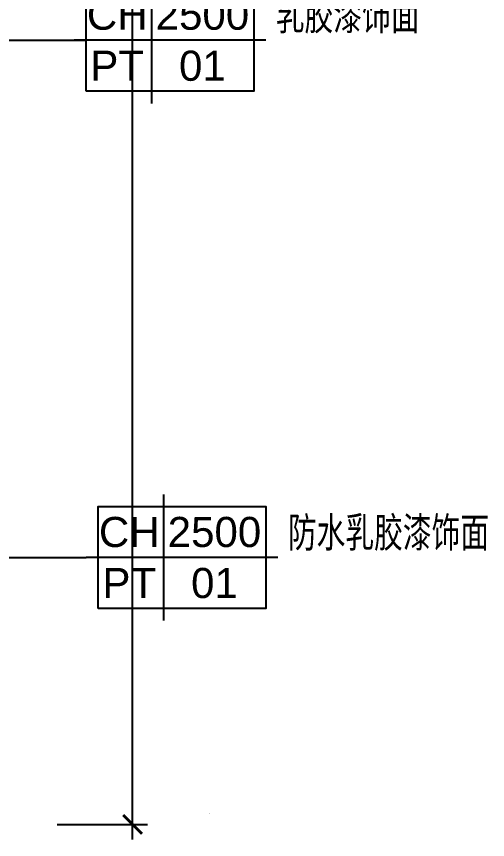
# Model space of a CAD drawing. Header units: millimetres. Extents: x 148889 to 229003, y -70503 to 111106.
# Drawn here: x 219096 to 221599, y 55552 to 59927 of the extents above; entities that cross this region are included whole.
import ezdxf
from ezdxf.enums import TextEntityAlignment as Align

# ---------------------------------------------------------------- set-up
doc = ezdxf.new("R2010")
doc.units = ezdxf.units.MM
for name, color, linetype in [('@TK图框', 1, 'Continuous'), ('C-天花标高', 1, 'Continuous'), ('P-外部尺寸', 44, 'Continuous')]:
    doc.layers.add(name, color=color, linetype=linetype)
doc.styles.add('Arial', font='arial.ttf')
doc.styles.add('hb', font='hbsmall.shx', dxfattribs={"width": 0.7})
doc.styles.add('ROMANS', font='ROMANS.shx', dxfattribs={"bigfont": 'BIGFONT.shx'})
doc.styles.add('st', font='', dxfattribs={"width": 0.7})
doc.styles.add('宋体', font='')
doc.styles.get('st').set_extended_font_data('SimSun')
doc.styles.get('宋体').set_extended_font_data('SimSun')
doc.dimstyles.new('1比80', dxfattribs={"dimscale": 80, "dimtxt": 2, "dimasz": 1.25, "dimexe": 1, "dimexo": 1, "dimgap": 0.25, "dimtad": 1, "dimdec": 0, "dimrnd": 0.005, "dimzin": 0, "dimdsep": 46, "dimtxsty": 'Arial', "dimblk": 'ARCHTICK', "dimcen": 0.125, "dimdle": 1, "dimclrd": 44, "dimclre": 44, "dimclrt": 50, "dimadec": 0, "dimazin": 0, "dimtfac": 1, "dimtdec": 0, "dimtix": 1, "dimtmove": 2, "dimatfit": 3, "dimldrblk": 'DOT', "dimfxl": 5, "dimfxlon": 1, "dimtvp": 1, "dimtolj": 1, "dimtzin": 0, "dimarcsym": 0})
doc.dimstyles.new('出图比例1：50', dxfattribs={"dimscale": 50, "dimtxt": 2.5, "dimasz": 2, "dimexe": 2, "dimexo": 2, "dimgap": 1, "dimtad": 1, "dimdec": 0, "dimrnd": 5, "dimzin": 0, "dimdsep": 46, "dimtxsty": 'ROMANS', "dimblk1": 'ZHL_XS', "dimblk2": 'ZHL_XS', "dimsah": 1, "dimcen": 0.09, "dimclrd": 256, "dimclre": 256, "dimclrt": 41, "dimadec": 0, "dimazin": 0, "dimtfac": 1, "dimtdec": 4, "dimtix": 1, "dimtmove": 2, "dimatfit": 3, "dimldrblk": 'ZHL_JT', "dimfxl": 1, "dimtolj": 1, "dimtzin": 0, "dimarcsym": 0})

# ---------------------------------------------------------------- blocks, each defined once
blk = doc.blocks.new('RC-')
for p, q in [((-1.514, -5.238), (-1.514, 5.238)), ((7.962, 0), (-7.962, 0))]:
    blk.add_line(p, q)
blk.add_lwpolyline([(-6.962, -4.238), (-6.962, 4.238), (6.962, 4.238), (6.962, -4.238)], close=True)
at = {"width": 0.7, "flags": 4}
for tag, height, style, p in [('NUM7', 2.5, 'st', (-7.997, 0.845)), ('NUM8', 2, 'hb', (-7.997, -3.393))]:
    blk.add_attdef(tag, text='', height=height, dxfattribs=dict(at, style=style)).set_placement(p, align=Align.RIGHT)
for tag, height, style, p in [('NUM1', 2, 'hb', (-4.375, 2.127)), ('NUM2', 2, 'hb', (2.697, 2.127)), ('NUM3', 2, 'hb', (-4.375, -2.111)), ('NUM4', 2, 'hb', (2.697, -2.111)), ('NUM9', 2, 'hb', (0, -6.661)), ('NUM10', 2.5, 'st', (0, -10.886))]:
    blk.add_attdef(tag, text='', height=height, dxfattribs=dict(at, style=style)).set_placement(p, align=Align.MIDDLE)
for tag, p, height, style in [('NUM5', (7.544, 0.845), 2.5, 'st'), ('NUM6', (7.544, -3.393), 2, 'hb')]:
    blk.add_attdef(tag, p, '', height=height, dxfattribs=dict(at, style=style))
blk = doc.blocks.new('ZHL_JT')
blk.add_line((-0.221, 0), (-1, 0))
blk.add_lwpolyline([(-0.221, 0), (-0.861, -0.689), (-0.654, -0.862), (0, 0), (-0.654, 0.862), (-0.861, 0.689)], close=True)
for points in [[(-0.861, 0.689), (-0.654, 0.862), (-0.221, 0), (0, 0)], [(-0.861, -0.689), (-0.654, -0.862), (-0.221, 0), (0, 0)]]:
    blk.add_solid(points)
blk = doc.blocks.new('ZHL_XS')
blk.add_line((-1, 0), (0, 0))
at = {"const_width": 0.2}
blk.add_lwpolyline([(-0.6, -0.6), (0.6, 0.6)], dxfattribs=at)
blk = doc.blocks.new('_ArchTick')
at = {"color": 0, "linetype": 'ByBlock', "const_width": 0.15}
blk.add_lwpolyline([(-0.5, -0.5), (0.5, 0.5)], dxfattribs=at)
blk = doc.blocks.new('*D780')
at = {"layer": 'P-外部尺寸', "color": 44, "lineweight": -2, "transparency": 16777216}
for p, q in [((219712.6, 55552.5), (219712.6, 66827.5)), ((219312.6, 66747.5), (219792.6, 66747.5)), ((219312.6, 55632.5), (219792.6, 55632.5))]:
    blk.add_line(p, q, dxfattribs=at)
at = {"layer": 'P-外部尺寸', "color": 44, "lineweight": -2, "transparency": 16777216, "xscale": 100, "yscale": 100, "zscale": 100}
for p, rotation in [((219712.6, 66747.5), 90), ((219712.6, 55632.5), 270)]:
    blk.add_blockref('_ArchTick', p, dxfattribs=dict(at, rotation=rotation))
at = {"layer": 'P-外部尺寸', "color": 50, "transparency": 16777216, "insert": (219610.9, 61190), "char_height": 160, "attachment_point": 5, "rotation": 90, "style": 'Arial'}
blk.add_mtext('\\A1;11115', dxfattribs=at)
blk = doc.blocks.new('_Dot')
at = {"color": 0, "linetype": 'ByBlock', "lineweight": -2}
blk.add_line((-0.5, 0), (-1, 0), dxfattribs=at)
at = {"color": 0, "linetype": 'ByBlock', "const_width": 0.5}
blk.add_lwpolyline([(-0.25, 0, 1), (0.25, 0, 1)], format="xyb", close=True, dxfattribs=at)

msp = doc.modelspace()

# ---------------------------------------------------------------- block references
at = {"layer": 'C-天花标高'}
ref = msp.add_blockref('RC-', (219911.1, 59800.5), dxfattribs=dict(at, xscale=64, yscale=64, zscale=64))
ref.add_attrib('NUM1', 'CH', dxfattribs={"layer": '0', "color": 50, "height": 160, "style": 'Arial', "flags": 4}).set_placement((219631.1, 59936.6), align=Align.MIDDLE)
ref.add_attrib('NUM2', '2500', dxfattribs={"layer": '0', "color": 50, "height": 160, "style": 'Arial'}).set_placement((220083.7, 59936.6), align=Align.MIDDLE)
ref.add_attrib('NUM3', 'PT', dxfattribs={"layer": '0', "color": 50, "height": 160, "style": 'Arial'}).set_placement((219631.1, 59665.4), align=Align.MIDDLE)
ref.add_attrib('NUM4', '01', dxfattribs={"layer": '0', "color": 50, "height": 160, "style": 'Arial'}).set_placement((220083.7, 59665.4), align=Align.MIDDLE)
ref.add_attrib('NUM5', '乳胶漆饰面', (220473.5, 59854.6), dxfattribs={"layer": '0', "color": 50, "height": 160, "style": 'st', "width": 0.7})
ref = msp.add_blockref('RC-', (219975.1, 57051.2), dxfattribs=dict(at, xscale=64, yscale=64, zscale=64))
ref.add_attrib('NUM1', 'CH', dxfattribs={"layer": '0', "color": 50, "height": 160, "style": 'Arial', "flags": 4}).set_placement((219695.1, 57187.3), align=Align.MIDDLE)
ref.add_attrib('NUM2', '2500', dxfattribs={"layer": '0', "color": 50, "height": 160, "style": 'Arial'}).set_placement((220147.7, 57187.3), align=Align.MIDDLE)
ref.add_attrib('NUM3', 'PT', dxfattribs={"layer": '0', "color": 50, "height": 160, "style": 'Arial'}).set_placement((219695.1, 56916.1), align=Align.MIDDLE)
ref.add_attrib('NUM4', '01', dxfattribs={"layer": '0', "color": 50, "height": 160, "style": 'Arial'}).set_placement((220147.7, 56916.1), align=Align.MIDDLE)
ref.add_attrib('NUM5', '防水乳胶漆饰面', (220537.5, 57105.2), dxfattribs={"layer": '0', "color": 50, "height": 160, "style": 'st', "width": 0.7})

# ---------------------------------------------------------------- texts
at = {"layer": '@TK图框', "color": 1, "insert": (220122.3, 55693, -83.4), "char_height": 2.2, "attachment_point": 1, "style": '宋体'}
msp.add_mtext('\\pi-1.8838;①', dxfattribs=at)

# ---------------------------------------------------------------- dimensions: what is measured, and where the dimension line sits
at = {"layer": 'P-外部尺寸'}
dim = msp.add_linear_dim(base=(219712.6, 66747.5), p1=(218956.8, 55632.5), p2=(218956.8, 66747.5), angle=90, dimstyle='1比80', dxfattribs=at)
dim.commit()
dim.dimension.update_dxf_attribs({"geometry": '*D780', "text_midpoint": (219610.9, 61190)})

# ---------------------------------------------------------------- leaders
at = {"layer": 'C-天花标高'}
for points in [[(210953.8, 59800.5), (219465.5, 59800.5)], [(217848.3, 57051.2), (219465.5, 57051.2)]]:
    msp.add_leader(points, dimstyle='出图比例1：50', override={"dimtad": 0}, dxfattribs=at)

doc.saveas('drawing.dxf')
